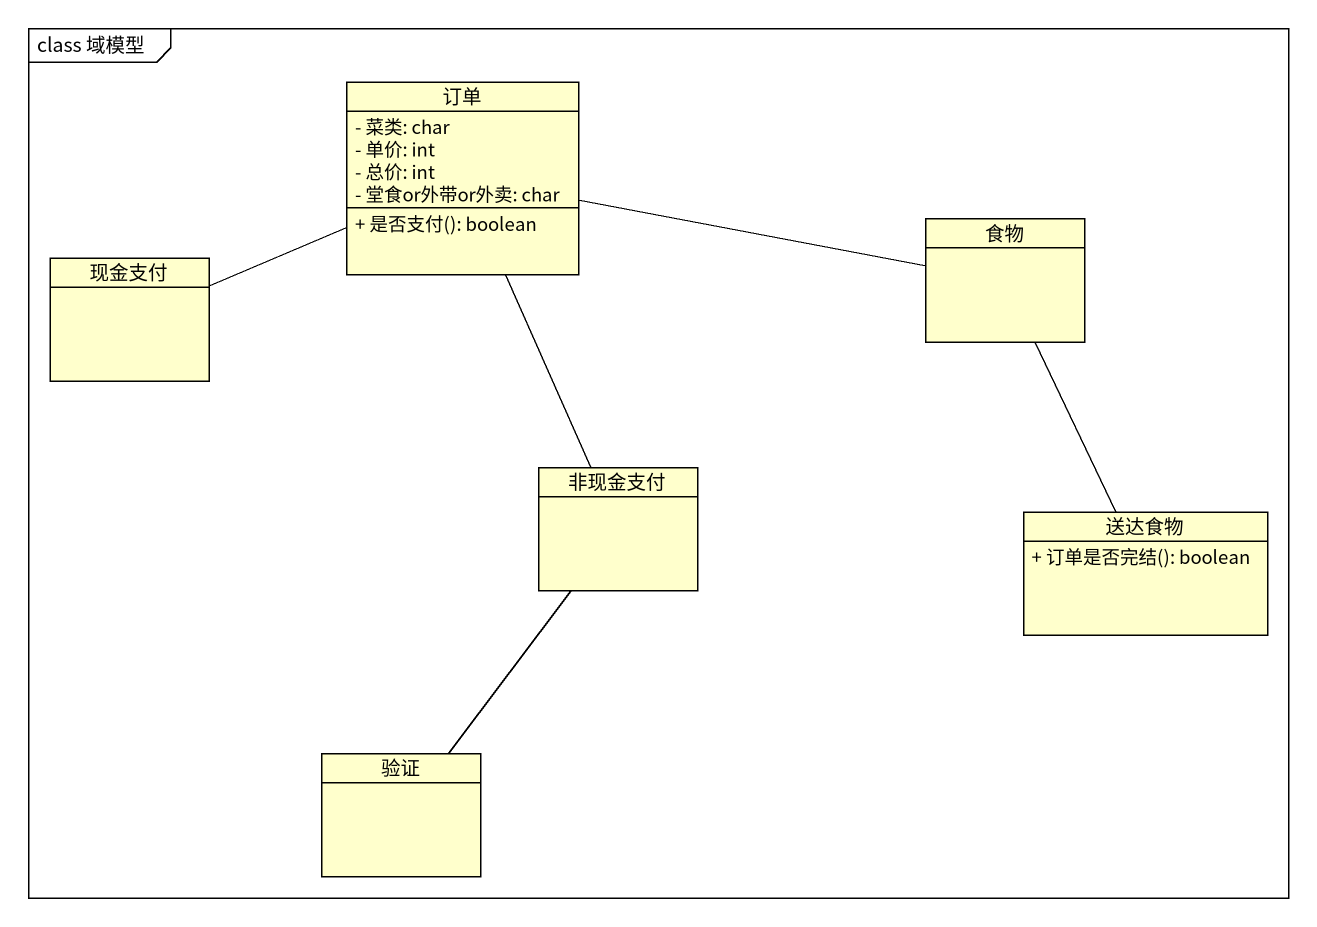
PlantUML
@startuml
mainframe class 域模型
hide circle
hide empty members
skinparam classAttributeIconSize 0
class 订单 {
  - 菜类: char
  - 单价: int
  - 总价: int
  - 堂食or外带or外卖: char
  + 是否支付(): boolean
}
class 现金支付
class 食物
class 非现金支付
class 送达食物 {
  + 订单是否完结(): boolean
}
class 验证
订单 -right- 食物
现金支付 -right- 订单
食物 -- 送达食物
非现金支付 -up- 订单
验证 -up- 非现金支付
@enduml
